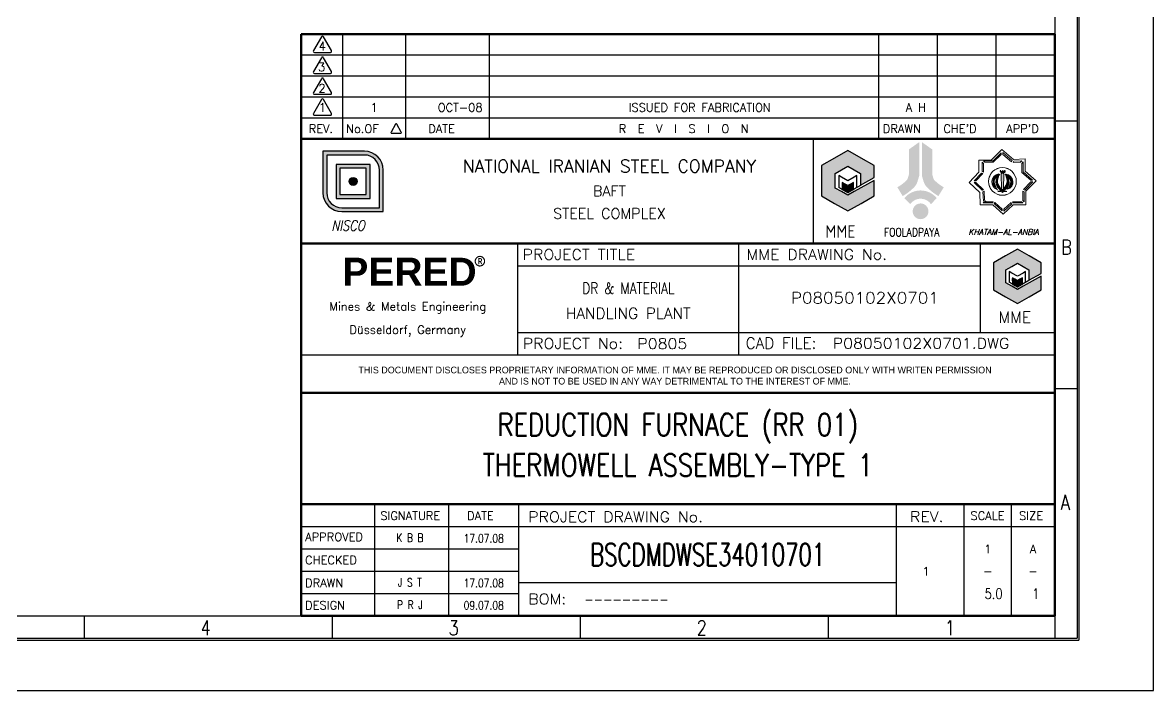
# Model space of a CAD drawing. Header units: millimetres. Extents: x -312754 to 97760, y -187476 to 33287.
# Drawn here: x 96241 to 97760, y -702 to 195 of the extents above; entities that cross this region are included whole.
import ezdxf
from ezdxf.enums import TextEntityAlignment as Align

# ---------------------------------------------------------------- set-up
doc = ezdxf.new("R2010")
doc.units = ezdxf.units.MM
doc.header["$LTSCALE"] = 6
doc.linetypes.add('CENTER', pattern=[2, 1.25, -0.25, 0.25, -0.25])
doc.layers.get('0').update_dxf_attribs({"lineweight": 25})
for name, color, linetype in [('7', 4, 'CENTER'), ('sheet', 7, 'Continuous'), ('TITLE', 7, 'Continuous')]:
    doc.layers.add(name, color=color, linetype=linetype)
for name, color, linetype, lineweight in [('FRAM2', 33, 'Continuous', 25), ('FRAM3', 3, 'Continuous', 35), ('FRAM5', 9, 'Continuous', 50)]:
    doc.layers.add(name, color=color, linetype=linetype, lineweight=lineweight)
doc.styles.add('ITALICC', font='ITALICC.shx')
doc.styles.add('Roman', font='isocp.shx')
doc.styles.add('ROMANS', font='romans.shx', dxfattribs={"width": 0.8})
doc.styles.add('style2', font='simplex.shx', dxfattribs={"width": 0.8, "height": 3})

# ---------------------------------------------------------------- blocks, each defined once
blk = doc.blocks.new('ids-mme  A1')
at = {"color": 9}
for p, q in [((0, -594), (0, 0)), ((-814.5, -574), (-26.5, -574)), ((-841, -594), (0, -594))]:
    blk.add_line(p, q, dxfattribs=at)
at = {"color": 7}
for p, q in [((-20.5, -14), (-20.5, -580)), ((-20, -13.5), (-20, -580.5)), ((-26.5, -20), (-26.5, -580)), ((-20.5, -441), (-26.5, -441)), ((-20.5, -513), (-26.5, -513)), ((-287.2, -580), (-287.2, -574)), ((-220.55, -580), (-220.55, -574)), ((-153.9, -580), (-153.9, -574)), ((-87.25, -580), (-87.25, -574)), ((-820.5, -580), (-20.5, -580)), ((-821, -580.5), (-20, -580.5))]:
    blk.add_line(p, q, dxfattribs=at)
at = {"color": 7, "style": 'style2', "width": 0.8}
for s, p in [('B', (-24.82, -476.91)), ('A', (-24.91, -545.49)), ('4', (-256.01, -579.18)), ('3', (-189.36, -579.18)), ('2', (-122.71, -579.18)), ('1', (-56.06, -579.18))]:
    blk.add_text(s, height=4, dxfattribs=at).set_placement(p)
blk = doc.blocks.new('A$C68707086')
at = {"layer": 'sheet'}
for points in [[(-521.6, 156.4), (-484.9, 177.1), (-484.8, 208.9), (-520.4, 229.2), (-555.9, 249.5), (-591.4, 229.2), (-626.9, 208.9), (-626.9, 168.3), (-626.9, 127.7), (-591.4, 107.4), (-555.9, 87.1), (-520.4, 107.4), (-484.8, 127.7), (-484.9, 169.2), (-538.7, 138.9), (-555.9, 129.1), (-573, 138.9), (-590.1, 148.7), (-590.1, 168.3), (-590.1, 187.9), (-573, 197.7), (-555.9, 207.5), (-538.7, 197.7), (-521.6, 187.9), (-521.6, 168.3)], [(-570.1, 162.1), (-556, 154), (-541.6, 162.1), (-541.6, 145.6), (-555.8, 137.5), (-570, 145.5)]]:
    blk.add_hatch(color=7, dxfattribs=at).paths.add_polyline_path(points)
h = blk.add_hatch(color=7, dxfattribs=at)
edge = h.paths.add_edge_path()
edge.add_line((-329.2, 252.4), (-356.8, 271.9))
edge.add_line((-356.8, 271.9), (-356.8, 181.5))
edge.add_spline(control_points=[(-356.8, 181.5), (-355.8, 178), (-353.5, 169.5), (-349, 155.9), (-337.1, 144.7), (-325.3, 134.8), (-316.5, 129.4), (-312.6, 127.1)], knot_values=[0, 0, 0, 0, 1086.724558, 2555.377328, 4064.544384, 5734.648227, 7052.171037, 7052.171037, 7052.171037, 7052.171037], degree=3, periodic=0)
edge.add_line((-312.6, 127.1), (-312.4, 127.3))
edge.add_line((-312.4, 127.3), (-298.2, 150.6))
edge.add_spline(control_points=[(-298.2, 150.6), (-298.7, 150.9), (-299.1, 151.2), (-300.1, 151.8), (-300.7, 152.1), (-301.7, 152.8), (-302.3, 153.1), (-303.3, 153.7), (-303.8, 154.1), (-304.7, 154.7), (-305.2, 155), (-306.1, 155.5), (-306.5, 155.8), (-307.1, 156.3), (-307.4, 156.4), (-307.7, 156.6), (-307.8, 156.7), (-307.9, 156.8), (-308, 156.8), (-308.1, 156.9), (-308.1, 156.9), (-308.8, 157.4), (-309.5, 157.9), (-310.8, 158.9), (-311.5, 159.5), (-312.9, 160.6), (-313.6, 161.1), (-315, 162.3), (-315.8, 162.9), (-316.9, 163.9), (-317.4, 164.3), (-318, 164.9), (-318.2, 165.1), (-318.5, 165.4), (-318.6, 165.5), (-318.8, 165.6), (-318.9, 165.6), (-318.9, 165.7), (-319, 165.7), (-319, 165.8), (-319.1, 165.8), (-319.4, 166.1), (-319.7, 166.4), (-320.2, 166.8), (-320.4, 167.1), (-320.9, 167.5), (-321.2, 167.7), (-321.6, 168.2), (-321.8, 168.4), (-322.2, 168.8), (-322.4, 169), (-322.8, 169.3), (-323, 169.5), (-323.3, 169.8), (-323.4, 170), (-323.7, 170.2), (-323.8, 170.4), (-324, 170.6), (-324.1, 170.7), (-324.3, 170.9), (-324.3, 171), (-324.4, 171.2), (-324.5, 171.2), (-324.6, 171.3), (-324.6, 171.4), (-324.6, 171.4), (-324.6, 171.4), (-324.6, 171.4), (-324.6, 171.4), (-324.6, 171.5), (-324.6, 171.5), (-324.6, 171.5), (-324.6, 171.5), (-324.7, 171.5), (-324.7, 171.5), (-324.7, 171.5), (-324.7, 171.5), (-324.7, 171.6), (-324.8, 171.6), (-324.8, 171.8), (-324.9, 171.9), (-325, 172.1), (-325.1, 172.3), (-325.2, 172.6), (-325.3, 172.8), (-325.5, 173.3), (-325.6, 173.5), (-325.8, 174.1), (-325.9, 174.3), (-326.1, 175), (-326.2, 175.3), (-326.5, 176), (-326.6, 176.4), (-326.8, 177.1), (-326.9, 177.4), (-327, 177.9), (-327.1, 178), (-327.2, 178.3), (-327.2, 178.3), (-327.2, 178.5), (-327.2, 178.5), (-327.3, 178.6), (-327.3, 178.6), (-327.4, 178.9), (-327.4, 179.1), (-327.5, 179.5), (-327.5, 179.6), (-327.6, 179.9), (-327.7, 180.1), (-328.1, 181.3), (-328.3, 182.3), (-328.8, 184), (-329, 184.6), (-329.2, 185.3)], knot_values=[366.545348, 366.545348, 366.545348, 366.545348, 525.480203, 525.480203, 719.230384, 719.230384, 912.980565, 912.980565, 1106.730746, 1106.730746, 1300.480927, 1300.480927, 1494.231108, 1494.231108, 1591.106198, 1591.106198, 1639.543744, 1639.543744, 1663.762516, 1663.762516, 1687.981289, 1687.981289, 2012.739265, 2012.739265, 2337.497241, 2337.497241, 2662.255217, 2662.255217, 2987.013193, 2987.013193, 3172.72816, 3172.72816, 3265.585644, 3265.585644, 3312.014386, 3312.014386, 3335.228757, 3335.228757, 3346.835942, 3346.835942, 3358.443128, 3358.443128, 3481.854337, 3481.854337, 3605.265546, 3605.265546, 3728.676755, 3728.676755, 3852.087964, 3852.087964, 3975.499174, 3975.499174, 4098.910383, 4098.910383, 4222.321592, 4222.321592, 4345.732801, 4345.732801, 4469.14401, 4469.14401, 4592.555219, 4592.555219, 4715.966428, 4715.966428, 4794.004891, 4794.004891, 4833.024123, 4833.024123, 4852.533738, 4852.533738, 4862.288546, 4862.288546, 4872.043354, 4872.043354, 4924.696702, 4924.696702, 4951.023376, 4951.023376, 5075.51385, 5075.51385, 5200.004325, 5200.004325, 5352.805326, 5352.805326, 5505.606326, 5505.606326, 5658.407327, 5658.407327, 5811.208328, 5811.208328, 5964.009329, 5964.009329, 6116.81033, 6116.81033, 6228.887202, 6228.887202, 6284.925638, 6284.925638, 6312.944856, 6312.944856, 6326.954465, 6326.954465, 6340.964074, 6340.964074, 6416.194171, 6416.194171, 6453.80922, 6453.80922, 6520.408077, 6520.408077, 6853.693144, 6853.693144, 7055.113711, 7055.113711, 7055.113711, 7055.113711], degree=3, periodic=0)
edge.add_line((-329.2, 185.3), (-329.2, 252.4))
edge = h.paths.add_edge_path()
edge.add_line((-364.2, 271.9), (-391.8, 252.4))
edge.add_line((-391.8, 252.4), (-391.8, 185.3))
edge.add_spline(control_points=[(-391.8, 185.3), (-392, 184.6), (-392.2, 184), (-392.6, 182.3), (-392.9, 181.3), (-393.3, 180.1), (-393.3, 179.9), (-393.4, 179.6), (-393.4, 179.5), (-393.5, 179.1), (-393.6, 178.9), (-393.7, 178.6), (-393.7, 178.6), (-393.7, 178.5), (-393.7, 178.5), (-393.8, 178.3), (-393.8, 178.3), (-393.9, 178), (-393.9, 177.9), (-394.1, 177.4), (-394.2, 177.1), (-394.4, 176.4), (-394.5, 176), (-394.7, 175.3), (-394.8, 175), (-395.1, 174.3), (-395.2, 174.1), (-395.4, 173.5), (-395.5, 173.3), (-395.7, 172.8), (-395.7, 172.6), (-395.9, 172.3), (-396, 172.1), (-396.1, 171.9), (-396.1, 171.8), (-396.2, 171.6), (-396.2, 171.6), (-396.3, 171.5), (-396.3, 171.5), (-396.3, 171.5), (-396.3, 171.5), (-396.3, 171.5), (-396.3, 171.5), (-396.3, 171.5), (-396.3, 171.5), (-396.3, 171.4), (-396.3, 171.4), (-396.3, 171.4), (-396.4, 171.4), (-396.4, 171.4), (-396.4, 171.3), (-396.5, 171.2), (-396.5, 171.2), (-396.6, 171), (-396.7, 170.9), (-396.9, 170.7), (-397, 170.6), (-397.2, 170.4), (-397.3, 170.2), (-397.6, 170), (-397.7, 169.8), (-398, 169.5), (-398.2, 169.3), (-398.5, 169), (-398.7, 168.8), (-399.1, 168.4), (-399.3, 168.2), (-399.8, 167.7), (-400, 167.5), (-400.5, 167.1), (-400.8, 166.8), (-401.3, 166.4), (-401.6, 166.1), (-401.9, 165.8), (-401.9, 165.8), (-402, 165.7), (-402, 165.7), (-402.1, 165.6), (-402.2, 165.6), (-402.3, 165.5), (-402.4, 165.4), (-402.8, 165.1), (-403, 164.9), (-403.6, 164.3), (-404, 163.9), (-405.2, 162.9), (-405.9, 162.3), (-407.3, 161.1), (-408, 160.6), (-409.4, 159.5), (-410.1, 158.9), (-411.5, 157.9), (-412.1, 157.4), (-412.9, 156.9), (-412.9, 156.9), (-413, 156.8), (-413.1, 156.8), (-413.2, 156.7), (-413.3, 156.6), (-413.6, 156.4), (-413.8, 156.3), (-414.5, 155.8), (-414.9, 155.5), (-415.8, 155), (-416.3, 154.7), (-417.2, 154.1), (-417.7, 153.7), (-418.7, 153.1), (-419.2, 152.8), (-420.3, 152.1), (-420.8, 151.8), (-421.8, 151.2), (-422.3, 150.9), (-422.8, 150.6)], knot_values=[366.545348, 366.545348, 366.545348, 366.545348, 567.965915, 567.965915, 901.250981, 901.250981, 967.849838, 967.849838, 1005.464887, 1005.464887, 1080.694985, 1080.694985, 1094.704594, 1094.704594, 1108.714203, 1108.714203, 1136.733421, 1136.733421, 1192.771856, 1192.771856, 1304.848728, 1304.848728, 1457.649729, 1457.649729, 1610.45073, 1610.45073, 1763.251731, 1763.251731, 1916.052732, 1916.052732, 2068.853733, 2068.853733, 2221.654734, 2221.654734, 2346.145208, 2346.145208, 2470.635682, 2470.635682, 2496.962356, 2496.962356, 2549.615704, 2549.615704, 2559.370512, 2559.370512, 2569.12532, 2569.12532, 2588.634935, 2588.634935, 2627.654167, 2627.654167, 2705.69263, 2705.69263, 2829.103839, 2829.103839, 2952.515048, 2952.515048, 3075.926257, 3075.926257, 3199.337466, 3199.337466, 3322.748675, 3322.748675, 3446.159885, 3446.159885, 3569.571094, 3569.571094, 3692.982303, 3692.982303, 3816.393512, 3816.393512, 3939.804721, 3939.804721, 4063.21593, 4063.21593, 4074.823116, 4074.823116, 4086.430301, 4086.430301, 4109.644672, 4109.644672, 4156.073414, 4156.073414, 4248.930898, 4248.930898, 4434.645866, 4434.645866, 4759.403842, 4759.403842, 5084.161818, 5084.161818, 5408.919793, 5408.919793, 5733.677769, 5733.677769, 5757.896542, 5757.896542, 5782.115315, 5782.115315, 5830.55286, 5830.55286, 5927.42795, 5927.42795, 6121.178131, 6121.178131, 6314.928312, 6314.928312, 6508.678493, 6508.678493, 6702.428674, 6702.428674, 6896.178855, 6896.178855, 7055.113711, 7055.113711, 7055.113711, 7055.113711], degree=3, periodic=0)
edge.add_line((-422.8, 150.6), (-408.6, 127.3))
edge.add_line((-408.6, 127.3), (-408.4, 127.1))
edge.add_spline(control_points=[(-408.4, 127.1), (-404.5, 129.4), (-395.7, 134.8), (-383.9, 144.7), (-372, 155.9), (-367.5, 169.5), (-365.2, 178), (-364.2, 181.5)], knot_values=[0, 0, 0, 0, 1317.52281, 2987.626652, 4496.793709, 5965.446479, 7052.171037, 7052.171037, 7052.171037, 7052.171037], degree=3, periodic=0)
edge.add_line((-364.2, 181.5), (-364.2, 271.9))
h.paths.add_polyline_path([(-404, 121.4), (-388.2, 105.4, -0.522081), (-332.7, 105.4), (-316.9, 121.4, 0.47633)])
h.paths.add_polyline_path([(-381.6, 86.1, 1), (-339.3, 86.1, 1)])
for p, q in [((0, 281.2), (-649.1, 281.2)), ((-649.1, 281.2), (-649.1, 0)), ((0, 0), (0, 281.2)), ((-649.1, 0), (0, 0))]:
    blk.add_line(p, q)
at = {"layer": 'FRAM2'}
blk.add_line((-649.1, 281.2), (-649.1, 0), dxfattribs=at)
at = {"layer": 'sheet', "color": 7}
for p, q in [((-555.9, 249.5), (-591.4, 229.2)), ((-520.4, 229.2), (-555.9, 249.5)), ((-591.4, 229.2), (-626.9, 208.9)), ((-484.8, 208.9), (-520.4, 229.2)), ((-626.9, 208.9), (-626.9, 168.3)), ((-590.1, 187.9), (-573, 197.7)), ((-590.1, 168.3), (-590.1, 187.9)), ((-573, 197.7), (-555.9, 207.5)), ((-555.9, 207.5), (-538.7, 197.7)), ((-538.7, 197.7), (-521.6, 187.9)), ((-521.6, 187.9), (-521.6, 168.3)), ((-484.9, 177.1), (-484.8, 208.9)), ((-626.9, 168.3), (-626.9, 127.7)), ((-590.1, 148.7), (-590.1, 168.3)), ((-573, 178.1), (-580.3, 182.2)), ((-580.3, 182.2), (-580.3, 150.9)), ((-555.9, 168.3), (-573, 178.1)), ((-563.4, 159.3), (-570.9, 163.6)), ((-570.9, 163.6), (-570.9, 145.6)), ((-563.4, 159.3), (-570.9, 163.6)), ((-570.9, 163.6), (-570.9, 145.6)), ((-570.1, 162.1), (-556, 154)), ((-570, 145.5), (-570.1, 162.1)), ((-570.1, 162.1), (-570.1, 162)), ((-555.9, 155), (-563.4, 159.3)), ((-555.9, 155), (-563.4, 159.3)), ((-556, 154), (-541.6, 162.1)), ((-538.7, 178.1), (-555.9, 168.3)), ((-548.3, 159.3), (-555.9, 155)), ((-548.3, 159.3), (-555.9, 155)), ((-540.8, 163.7), (-548.3, 159.3)), ((-540.8, 163.7), (-548.3, 159.3)), ((-541.6, 162.1), (-541.6, 145.6)), ((-540.8, 145.5), (-540.8, 163.7)), ((-540.8, 145.5), (-540.8, 163.7)), ((-531.4, 182.3), (-538.7, 178.1)), ((-484.9, 169.2), (-538.7, 138.9)), ((-538.7, 146.7), (-521.4, 156.5)), ((-531.4, 151.1), (-531.4, 182.3)), ((-521.6, 156.4), (-484.9, 177.1)), ((-521.6, 168.3), (-521.6, 156.4)), ((-484.8, 127.7), (-484.9, 169.2)), ((-626.9, 127.7), (-591.4, 107.4)), ((-573, 138.9), (-590.1, 148.7)), ((-581.2, 151.4), (-573, 146.7)), ((-573, 146.7), (-555.9, 136.9)), ((-555.9, 129.1), (-573, 138.9)), ((-570.9, 145.6), (-563.4, 141.3)), ((-555.8, 137.5), (-570, 145.5)), ((-563.4, 141.3), (-555.9, 137)), ((-555.9, 136.9), (-538.7, 146.7)), ((-555.9, 137), (-548.3, 141.3)), ((-538.7, 138.9), (-555.9, 129.1)), ((-541.6, 145.6), (-555.8, 137.5)), ((-548.3, 141.3), (-540.8, 145.5)), ((-520.4, 107.4), (-484.8, 127.7)), ((-591.4, 107.4), (-555.9, 87.1)), ((-555.9, 87.1), (-520.4, 107.4))]:
    blk.add_line(p, q, dxfattribs=at)
at = {"layer": 'TITLE', "color": 63, "lineweight": 9}
for p, q in [((-194.8, 218.4, 0), (-191.3, 215, 0)), ((-191.2, 221.3, 0), (-187.5, 217.8, 0)), ((-166.8, 221.3, 0), (-165.1, 217.8, 0)), ((-166.7, 221.1), (-165.1, 217.8)), ((-114.6, 222.6), (-116.1, 219.2)), ((-114.6, 222.6), (-116.1, 219.2)), ((-110.3, 220.7), (-112, 217.2)), ((-88.1, 221.7), (-91.6, 218)), ((-84.6, 218.6), (-88.1, 215)), ((-79.9, 194.3), (-79.9, 226.7)), ((-193.5, 187.5, 0), (-197, 188.9, 0)), ((-191.3, 191.6, 0), (-194.8, 193, 0)), ((-140, 190), (-144, 187)), ((-144, 187), (-142.7, 145.4)), ((-136.4, 186.7), (-140, 190)), ((-136.4, 186.7), (-137.7, 146.7)), ((-194.8, 142.5, 0), (-191.4, 144, 0)), ((-194, 142.8, 0), (-191.4, 144, 0)), ((-192.9, 138.2, 0), (-189.5, 139.8, 0)), ((-142.5, 139.9), (-142.5, 138.4)), ((-140.2, 136.3), (-142.5, 138.4)), ((-138, 139), (-140.2, 136.3)), ((-138, 140.1), (-138, 139)), ((-82, 138.7), (-85.5, 140.1)), ((-84.2, 144.6), (-80.7, 143.2)), ((-188.3, 117.1, 0), (-191.6, 113.7, 0)), ((-184.7, 114.2, 0), (-188.1, 110.7, 0)), ((-165.1, 112), (-166.7, 108.5)), ((-165.1, 112), (-166.7, 108.5)), ((-160.9, 110), (-162.4, 106.7)), ((-117.3, 109.9), (-115.7, 106.6)), ((-113.2, 112), (-111.5, 108.5)), ((-89.3, 112), (-85.6, 108.5)), ((-85.5, 114.8), (-82, 111.5))]:
    blk.add_line(p, q, dxfattribs=at)
at = {"layer": 'TITLE', "color": 63, "lineweight": 9, "elevation": 0}
for points in [[(-79.9, 226.7), (-110.8, 225.4), (-141.8, 252.1), (-170.6, 223.8), (-203.6, 223.8), (-203.6, 190.9), (-229.8, 163.4), (-201.7, 136.5), (-200, 103.9), (-166.3, 103.9), (-138.8, 78.4), (-111.8, 103.9), (-77.3, 103.9), (-77.3, 140), (-50.1, 167.9), (-79.9, 194.3)], [(-143.9, 238.6), (-144, 243.4), (-166.7, 221.1), (-165.1, 217.8)], [(-139.3, 243.8), (-139.2, 239.1), (-116.1, 219.2), (-114.6, 222.6)], [(-191.3, 215), (-194.8, 218.4), (-194.8, 193), (-191.3, 191.6)], [(-166.8, 221.3), (-191.2, 221.3), (-187.5, 217.8), (-165.1, 217.8)], [(-88.1, 221.7), (-110.3, 220.7), (-112, 217.2), (-91.6, 218)], [(-84.6, 192.2), (-84.6, 218.6), (-88.1, 215), (-88.1, 190.7), (-64.6, 169.9), (-59.5, 170)], [(-193.5, 187.5), (-197, 188.9), (-216.8, 168.1), (-211.9, 168.2)], [(-211.9, 163.6), (-216.8, 163.5), (-194.8, 142.5), (-191.4, 144)], [(-59.1, 165.3), (-64.1, 165.2), (-84.2, 144.6), (-80.7, 143.2)], [(-189.5, 139.8), (-192.9, 138.2), (-191.6, 113.7), (-188.3, 117.1)], [(-82, 138.7), (-85.5, 140.1), (-85.5, 114.8), (-82, 111.5)], [(-165.1, 112), (-188.8, 112), (-192.2, 108.5), (-166.7, 108.5)], [(-160.9, 110), (-162.4, 106.7), (-141.2, 87), (-141.3, 91.9)], [(-115.7, 106.6), (-117.3, 109.9), (-136.7, 91.6), (-136.6, 86.9)], [(-89.3, 112), (-113.2, 112), (-111.5, 108.5), (-85.6, 108.5)]]:
    blk.add_lwpolyline(points, close=True, dxfattribs=at)
for points in [[(-144, 243.4), (-166.7, 221.1)], [(-114.6, 222.6), (-139.3, 243.8)], [(-194.8, 218.4), (-194.8, 193)], [(-191.3, 215), (-191.3, 191.6)], [(-166.8, 221.3), (-191.2, 221.3)], [(-165.1, 217.8), (-187.5, 217.8)], [(-143.9, 238.6), (-165.1, 217.8)], [(-116.1, 219.2), (-139.2, 239.1)], [(-91.6, 218), (-112, 217.2)], [(-88.1, 221.7), (-110.3, 220.7)], [(-64.6, 169.9), (-88.1, 190.7), (-88.1, 215)], [(-59.5, 170), (-84.6, 192.2), (-84.6, 218.6)], [(-197, 188.9), (-216.8, 168.1)], [(-193.5, 187.5), (-211.9, 168.2)], [(-216.8, 163.5), (-194.8, 142.5)], [(-211.9, 163.6), (-191.4, 144)], [(-84.2, 144.6), (-64.1, 165.2)], [(-80.7, 143.2), (-59.1, 165.3)], [(-192.9, 138.2), (-191.6, 113.7)], [(-189.5, 139.8), (-188.3, 117.1)], [(-85.5, 114.8), (-85.5, 140.1)], [(-82, 111.5), (-82, 138.7)], [(-192.2, 108.5), (-166.7, 108.5)], [(-188.8, 112), (-165.1, 112)], [(-162.4, 106.7), (-141.2, 87)], [(-160.9, 110), (-141.3, 91.9)], [(-136.7, 91.6), (-117.3, 109.9)], [(-136.6, 86.9), (-115.7, 106.6)], [(-113.2, 112), (-89.3, 112)], [(-111.5, 108.5), (-85.6, 108.5)]]:
    blk.add_lwpolyline(points, dxfattribs=at)
for points in [[(-103.3, 166.4, -1), (-177.8, 166.4, -1)], [(-150.7, 186.7, 0.487799), (-153.9, 144.2, -0.774413)], [(-150.7, 186.7, 0.774413), (-153.9, 144.2, -0.487799)], [(-140, 190), (-136.4, 186.7), (-137.7, 146.7, 0.386699), (-133.6, 185.6, -0.575756), (-136.8, 141.9, 0.074949), (-128.5, 139.7, -0.092155), (-138, 140.1), (-138, 139), (-140.2, 136.3), (-142.5, 138.4), (-142.5, 139.9, -0.099301), (-152.5, 139.8, 0.074942), (-144.2, 142.4, -0.550754), (-147.9, 186, 0.420526), (-142.7, 145.4), (-144, 187)], [(-136.4, 186.7), (-140, 190), (-144, 187), (-142.7, 145.4, -0.420526), (-147.9, 186, 0.550754), (-144.2, 142.4, -0.074942), (-152.5, 139.8, 0.099301), (-142.5, 139.9), (-142.5, 138.4), (-140.2, 136.3), (-138, 139), (-138, 140.1, 0.092155), (-128.5, 139.7, -0.074949), (-136.8, 141.9, 0.575756), (-133.6, 185.6, -0.386699), (-137.7, 146.7)], [(-134.2, 196.6, -1.281735), (-140.1, 192.6, -1.403121), (-145.4, 196.9, 1.039837), (-140.1, 195.5, 0.948866)], [(-134.2, 196.6, -0.948866), (-140.1, 195.5, -1.039837), (-145.4, 196.9, 1.403121), (-140.1, 192.6, 1.281735)], [(-131.2, 185.6, -0.821325), (-126.8, 145.2, 0.525927)], [(-131.2, 185.6, -0.525927), (-126.8, 145.2, 0.821325)]]:
    blk.add_lwpolyline(points, format="xyb", close=True, dxfattribs=at)
at = {"layer": 'TITLE', "color": 63, "lineweight": 9}
blk.add_circle((-140.5, 166.4), 37.2, dxfattribs=at)
for centre, radius, start, end in [((-146.8, 165), 22.1, 100.2686, 251.2873), ((-135.7, 164.2), 27.1, 123.7718, 227.7841), ((-132.3, 165.3), 25.9, 127.0653, 242.4411), ((-125.4, 168.2), 28.6, 141.6248, 232.8569), ((-143.5, 193.8), 3.67, 121.8175, 339.9081), ((-142.8, 196.1), 2.79, 162.9171, 347.3924), ((-137.1, 196.2), 2.99, 193.0582, 7.0464), ((-136.6, 193.8), 3.67, 200.0764, 48.232), ((-157.1, 168.5), 29.1, 311.6197, 36.1855), ((-147.9, 164.7), 25.4, 295.9847, 55.7104), ((-142.9, 163.9), 24.7, 310.719, 61.6834), ((-133, 165), 20.7, 287.4069, 84.9954), ((-157.1, 168.5), 29.1, 279.03, 296.1734), ((-147.9, 164.7), 25.4, 259.5051, 282.1889), ((-132.3, 165.3), 25.9, 257.2726, 278.3334), ((-125.4, 168.2), 28.6, 246.6289, 263.7739)]:
    blk.add_arc(centre, radius, start, end, dxfattribs=at)
for points in [[(-150.7, 186.7), (-166, 175.9), (-162.7, 166.2)], [(-147.9, 186), (-157.3, 171.8), (-153.8, 164.6)], [(-145.4, 196.9), (-147.1, 194.7), (-145.2, 194.8)], [(-145.2, 194.8), (-147.1, 194.7), (-143.5, 193.4)], [(-147.1, 194.7), (-146.7, 192), (-143.5, 193.4)], [(-143.5, 193.4), (-146.7, 192), (-136.6, 193.2)], [(-136.6, 193.2), (-146.7, 192), (-140.1, 192.6)], [(-140.1, 192.6), (-146.7, 192), (-141.9, 190.5)], [(-146.7, 192), (-144.6, 190.3), (-141.9, 190.5)], [(-140, 190), (-144, 187), (-136.4, 186.7)], [(-144, 187), (-142.7, 145.4), (-136.4, 186.7)], [(-141.3, 193.7), (-143.5, 193.4), (-138.8, 193.7)], [(-138.8, 193.7), (-143.5, 193.4), (-136.6, 193.2)], [(-136.4, 186.7), (-142.7, 145.4), (-137.7, 146.7)], [(-140.1, 195.5), (-141.3, 193.7), (-138.8, 193.7)], [(-136.6, 193.2), (-140.1, 192.6), (-133.6, 191.7)], [(-140.1, 192.6), (-138.4, 190.6), (-133.6, 191.7)], [(-133.6, 191.7), (-138.4, 190.6), (-135.8, 190.3)], [(-134.7, 194.4), (-136.6, 193.2), (-133, 194.2)], [(-133, 194.2), (-136.6, 193.2), (-133.6, 191.7)], [(-134.2, 196.6), (-134.7, 194.4), (-133, 194.2)], [(-133.6, 185.6), (-128.1, 165.4), (-123.5, 171.6)], [(-131.2, 185.6), (-118.4, 166.6), (-118.5, 179.8)], [(-166, 175.9), (-167.4, 157.2), (-162.7, 166.2)], [(-162.7, 166.2), (-167.4, 157.2), (-153.9, 144.2)], [(-157.3, 171.8), (-155.9, 154.8), (-153.8, 164.6)], [(-153.8, 164.6), (-155.9, 154.8), (-142.7, 145.4)], [(-155.9, 154.8), (-144.2, 142.4), (-142.7, 145.4)], [(-128.1, 165.4), (-137.7, 146.7), (-124.7, 154.3)], [(-124.7, 154.3), (-137.7, 146.7), (-136.8, 141.9)], [(-123.5, 171.6), (-128.1, 165.4), (-124.7, 154.3)], [(-118.4, 166.6), (-126.8, 145.2), (-115.6, 153.7)], [(-118.5, 179.8), (-118.4, 166.6), (-112.4, 167.2)], [(-112.4, 167.2), (-118.4, 166.6), (-115.6, 153.7)], [(-148.3, 140.8), (-152.5, 139.8), (-142.5, 139.9)], [(-142.5, 139.9), (-152.5, 139.8), (-147.5, 139.3)], [(-144.2, 142.4), (-148.3, 140.8), (-136.8, 141.9)], [(-136.8, 141.9), (-148.3, 140.8), (-132.7, 140.5)], [(-148.3, 140.8), (-142.5, 139.9), (-138, 140.1)], [(-148.3, 140.8), (-138, 140.1), (-132.7, 140.5)], [(-142.7, 145.4), (-144.2, 142.4), (-136.8, 141.9)], [(-137.7, 146.7), (-142.7, 145.4), (-136.8, 141.9)], [(-138, 140.1), (-142.5, 139.9), (-138, 139)], [(-142.5, 139.9), (-142.5, 138.4), (-138, 139)], [(-138, 139), (-142.5, 138.4), (-140.2, 136.3)], [(-132.7, 140.5), (-138, 140.1), (-128.5, 139.7)], [(-138, 140.1), (-133.2, 139.5), (-128.5, 139.7)]]:
    blk.add_solid(points, dxfattribs=at)
at = {"style": 'Roman'}
blk.add_text('MME', height=33.75, dxfattribs=at).set_placement((-616.4, 14.9))
at = {"layer": '7', "color": 0, "style": 'ITALICC'}
blk.add_text('KHATAM-AL-ANBIA', height=14.994, dxfattribs=at).set_placement((-137.5, 30.4, 4752.2), align=Align.MIDDLE)
at = {"layer": 'sheet', "color": 7, "style": 'ROMANS', "width": 0.8}
blk.add_text('FOOLADPAYA', height=22.5, dxfattribs=at).set_placement((-458.7, 18.7))

msp = doc.modelspace()

# ---------------------------------------------------------------- hatches: boundary and pattern name
at = {"layer": 'FRAM2'}
h = msp.add_hatch(color=7, dxfattribs=at)
h.paths.add_polyline_path([(96670.0856, -58.7258), (96725.7731, -58.7258), (96725.7731, -3.0383, 0.414213562), (96700.4606, 22.2742), (96644.7731, 22.2742), (96644.7731, -33.4133, 0.414213562)])
h.paths.add_polyline_path([(96649.8356, -33.4133, 0.414213562), (96670.0856, -53.6633), (96720.7106, -53.6633), (96720.7106, -3.0383, 0.414213562), (96700.4606, 17.2117), (96649.8356, 17.2117)], flags=16)
h.paths.add_polyline_path([(96708.0544, 4.5555), (96708.0544, -41.007), (96662.4919, -41.007), (96662.4919, 4.5555)], flags=0)
h.paths.add_polyline_path([(96667.5544, -0.507), (96702.9919, -0.507), (96702.9919, -35.9445), (96667.5544, -35.9445)], flags=0)
h = msp.add_hatch(color=7, dxfattribs=at)
h.paths.add_polyline_path([(96685.2731, -12.8, 0.414213562), (96679.8474, -18.2258, 0.414213562), (96685.2731, -23.6515)])
h.paths.add_polyline_path([(96685.2731, -12.8), (96685.2731, -23.6515, 0.414213562), (96690.6989, -18.2258, 0.414213562)])
at = {"layer": 'sheet'}
for points in [[(97593.0809, -151.0941), (97609.6083, -141.7671), (97609.6142, -127.4637), (97593.6347, -118.3328), (97577.6556, -109.2017), (97561.6764, -118.3328), (97545.6969, -127.4637), (97545.6969, -145.7257), (97545.6969, -163.9878), (97561.6764, -173.1188), (97577.6556, -182.2498), (97593.6347, -173.1188), (97609.6142, -163.9878), (97609.6083, -145.3336), (97585.3684, -158.9481), (97577.6556, -163.3553), (97569.9425, -158.9481), (97562.2296, -154.5407), (97562.2296, -145.7257), (97562.2296, -136.9108), (97569.9425, -132.5034), (97577.6556, -128.0962), (97585.3684, -132.5034), (97593.0818, -136.9108), (97593.0818, -145.7257)], [(97571.2621, -148.5209), (97577.6021, -152.1375), (97584.0543, -148.4929), (97584.0543, -155.9504), (97577.6863, -159.595), (97571.2902, -155.9784)]]:
    msp.add_hatch(color=7, dxfattribs=at).paths.add_polyline_path(points)

# ---------------------------------------------------------------- linework, layer by layer
msp.add_line((96615.2987, -564.5793), (96615.2987, -262.3293))
at = {"layer": 'FRAM2'}
for p, q in [((96671.5487, 39.1707), (96671.5487, 179.7957)), ((96755.9237, 39.1707), (96755.9237, 179.7957)), ((96868.4237, 39.1707), (96868.4237, 179.7957)), ((97391.5487, 39.1707), (97391.5487, 179.7957)), ((97470.2987, 39.1707), (97470.2987, 179.7957)), ((97549.0487, 39.1707), (97549.0487, 179.7957)), ((96615.2987, 151.6707), (97627.7987, 151.6707)), ((96615.2987, 123.5457), (97627.7987, 123.5457)), ((96615.2987, 95.4207), (97627.7987, 95.4207)), ((96615.2987, 67.2957), (97627.7987, 67.2957)), ((97303.2384, 39.1707), (97303.2384, -101.4543)), ((96906.3701, -251.4543), (96906.3701, -101.4543)), ((97203.537, -251.4543), (97203.537, -101.4543)), ((97528.0974, -221.4543), (97528.0974, -101.4543)), ((96906.3701, -131.4543), (97528.0974, -131.4543)), ((96906.3701, -221.4543), (97627.7987, -221.4543)), ((96615.2987, -251.4543), (97627.7987, -251.4543)), ((96714.2588, -602.0793), (96714.2588, -452.0793)), ((96813.7108, -602.0793), (96813.7108, -452.0793)), ((96907.7915, -602.0793), (96907.7915, -452.0793)), ((97415.3351, -602.0793), (97415.3351, -452.0793)), ((97506.2287, -602.0793), (97506.2287, -452.0793)), ((97569.5618, -602.0793), (97569.5618, -452.0793)), ((96615.2987, -482.0793), (97627.7987, -482.0793)), ((96615.2987, -512.0793), (96907.7915, -512.0793)), ((96615.2987, -542.0793), (96907.7915, -542.0793)), ((97415.3351, -557.5481), (96907.7915, -557.5481)), ((97415.3351, -602.0793), (97415.3351, -557.5481)), ((96615.2987, -572.0793), (96907.7915, -572.0793))]:
    msp.add_line(p, q, dxfattribs=at)
at = {"layer": 'FRAM2', "color": 7}
for points in [[(96642.6738, 176.0342), (96632.0238, 157.5878, 0.577350269), (96633.4852, 155.0565), (96654.7852, 155.0565, 0.577350269), (96656.2466, 157.5878), (96645.5966, 176.0342, 0.577350269)], [(96642.6738, 147.9092), (96632.0238, 129.4628, 0.577350269), (96633.4852, 126.9315), (96654.7852, 126.9315, 0.577350269), (96656.2466, 129.4628), (96645.5966, 147.9092, 0.577350269)], [(96654.7852, 98.8065, 0.577350269), (96656.2466, 101.3378), (96645.5966, 119.7842, 0.577350269), (96642.6738, 119.7842), (96632.0238, 101.3378, 0.577350269), (96633.4852, 98.8065)], [(96656.2466, 73.2128), (96645.5966, 91.6592, 0.577350269), (96642.6738, 91.6592), (96632.0238, 73.2128, 0.577350269), (96633.4852, 70.6815), (96654.7852, 70.6815, 0.577350269)], [(96736.265, 48.0612, 0.577350269), (96737.096, 46.622), (96749.2071, 46.622, 0.577350269), (96750.0381, 48.0612), (96743.9825, 58.5498, 0.577350269), (96742.3206, 58.5498)], [(96670.0856, -58.7258), (96725.7731, -58.7258), (96725.7731, -3.0383, 0.414213562), (96700.4606, 22.2742), (96644.7731, 22.2742), (96644.7731, -33.4133, 0.414213562)], [(96670.0856, -53.6633), (96720.7106, -53.6633), (96720.7106, -3.0383, 0.414213562), (96700.4606, 17.2117), (96649.8356, 17.2117), (96649.8356, -33.4133, 0.414213562)]]:
    msp.add_lwpolyline(points, format="xyb", close=True, dxfattribs=at)
for points in [[(96662.4919, -41.007), (96708.0544, -41.007), (96708.0544, 4.5555), (96662.4919, 4.5555)], [(96667.5544, -35.9445), (96702.9919, -35.9445), (96702.9919, -0.507), (96667.5544, -0.507)]]:
    msp.add_lwpolyline(points, close=True, dxfattribs=at)
msp.add_circle((96685.2731, -18.2258), 5.4257, dxfattribs=at)
at = {"layer": 'FRAM5'}
for p, q in [((96615.2987, -602.0793), (96615.2988, 179.7957)), ((96615.2988, 179.7957), (97627.7988, 179.7957)), ((97627.7988, 179.7957), (97627.7987, -602.0793)), ((96615.2987, 39.1707), (97627.7987, 39.1707)), ((96615.2987, 39.1707), (97627.7987, 39.1707)), ((96615.2987, -101.4543), (97627.7987, -101.4543)), ((97627.7987, -302.0793), (96615.2987, -302.0793)), ((96615.2987, -452.0793), (97627.7987, -452.0793)), ((97627.7987, -602.0793), (96615.2987, -602.0793))]:
    msp.add_line(p, q, dxfattribs=at)
at = {"layer": 'sheet', "color": 7}
for p, q in [((97561.6764, -118.3328), (97545.6969, -127.4637)), ((97577.6556, -109.2017), (97561.6764, -118.3328)), ((97593.6347, -118.3328), (97577.6556, -109.2017)), ((97609.6142, -127.4637), (97593.6347, -118.3328)), ((97545.6969, -127.4637), (97545.6969, -145.7257)), ((97562.2296, -136.9108), (97569.9425, -132.5034)), ((97569.9425, -132.5034), (97577.6556, -128.0962)), ((97577.6556, -128.0962), (97585.3684, -132.5034)), ((97585.3684, -132.5034), (97593.0818, -136.9108)), ((97609.6083, -141.7671), (97609.6142, -127.4637)), ((97545.6969, -145.7257), (97545.6969, -163.9878)), ((97562.2296, -145.7257), (97562.2296, -136.9108)), ((97562.2296, -154.5407), (97562.2296, -145.7257)), ((97566.6608, -139.4506), (97566.6502, -153.5442)), ((97569.9425, -141.323), (97566.6608, -139.4506)), ((97577.6556, -145.7301), (97569.9425, -141.323)), ((97574.252, -149.7572), (97570.8858, -147.8382)), ((97570.8858, -147.8382), (97570.8858, -155.9462)), ((97574.252, -149.7572), (97570.8858, -147.8382)), ((97570.8858, -147.8382), (97570.8858, -155.9462)), ((97571.2621, -148.5209), (97577.6021, -152.1375)), ((97571.2902, -155.9784), (97571.2621, -148.5209)), ((97571.2621, -148.5209), (97571.2621, -148.5489)), ((97577.6451, -151.6959), (97574.252, -149.7572)), ((97577.6451, -151.6959), (97574.252, -149.7572)), ((97577.6021, -152.1375), (97584.0543, -148.4929)), ((97581.0379, -149.7572), (97577.6451, -151.6959)), ((97581.0379, -149.7572), (97577.6451, -151.6959)), ((97585.3684, -141.323), (97577.6556, -145.7301)), ((97584.4534, -147.7985), (97581.0379, -149.7572)), ((97584.4534, -147.7985), (97581.0379, -149.7572)), ((97584.0543, -148.4929), (97584.0543, -155.9504)), ((97584.4534, -155.9645), (97584.4534, -147.7985)), ((97584.4534, -155.9645), (97584.4534, -147.7985)), ((97588.6793, -139.4321), (97585.3684, -141.323)), ((97609.6083, -145.3336), (97585.3684, -158.9481)), ((97585.3684, -155.4231), (97593.1438, -151.043)), ((97588.679, -153.4639), (97588.6793, -139.4321)), ((97593.0809, -151.0941), (97609.6083, -141.7671)), ((97593.0818, -145.7257), (97593.0809, -151.0941)), ((97593.0818, -136.9108), (97593.0818, -145.7257)), ((97609.6142, -163.9878), (97609.6083, -145.3336)), ((97545.6969, -163.9878), (97561.6764, -173.1188)), ((97569.9425, -158.9481), (97562.2296, -154.5407)), ((97566.2371, -153.3451), (97569.9425, -155.4231)), ((97569.9425, -155.4231), (97577.6556, -159.8302)), ((97577.6556, -163.3553), (97569.9425, -158.9481)), ((97570.8858, -155.9462), (97574.252, -157.8825)), ((97577.6863, -159.595), (97571.2902, -155.9784)), ((97574.252, -157.8825), (97577.6451, -159.8212)), ((97577.6451, -159.8212), (97581.0379, -157.8825)), ((97577.6556, -159.8302), (97585.3684, -155.4231)), ((97585.3684, -158.9481), (97577.6556, -163.3553)), ((97584.0543, -155.9504), (97577.6863, -159.595)), ((97581.0379, -157.8825), (97584.4534, -155.9645)), ((97593.6347, -173.1188), (97609.6142, -163.9878)), ((97561.6764, -173.1188), (97577.6556, -182.2498)), ((97577.6556, -182.2498), (97593.6347, -173.1188))]:
    msp.add_line(p, q, dxfattribs=at)

# ---------------------------------------------------------------- block references
at = {"xscale": 5, "yscale": 5, "zscale": 5}
msp.add_blockref('ids-mme  A1', (97760.2987, 2267.92), dxfattribs=at)
at = {"ltscale": 5, "xscale": 0.4999999959982233, "yscale": 0.4999999959971859, "zscale": 0.499999995997185}
msp.add_blockref('A$C68707086', (97627.7987, -101.4543), dxfattribs=at)

# ---------------------------------------------------------------- texts
at = {"ltscale": 5, "style": 'ROMANS'}
for s, width, p in [('DR & MATERIAL', 0.8, (97054.9536, -169.2212)), ('P08050102X0701', 1.1, (97372.7627, -182.2266))]:
    msp.add_text(s, height=15, dxfattribs=dict(at, width=width)).set_placement(p, align=Align.CENTER)
msp.add_text('HANDLING PLANT', height=15, dxfattribs=at).set_placement((97054.9536, -202.9804), align=Align.CENTER)
for s, width, p in [('P0805', 1.1, (97067.0567, -243.3465)), ('P08050102X0701.DWG', 1.1, (97329.5696, -242.8075)), ('P08050102X0701.DWG', 1.1, (97329.5696, -242.8075)), ('---------', 0.8, (96995.972, -586.7028))]:
    msp.add_text(s, height=14.1, dxfattribs=dict(at, width=width)).set_placement(p)
for s, insert, char_height, width, attachment_point in [('{\\fArial Rounded MT Bold|b0|i0|c0|p34;\\C7;PERED}', (96670.7713, -120.7385), 37.5, 9852.146348, 1), ('{\\Fisocp|c0;®}', (96847.3477, -118.5737), 18.75, 30.555087, 1), ('{\\Fromanc|c0;Mines & Metals Engineering\\P\\H0.6667x;\\P\\H1.5x;Düsseldorf, Germany}', (96758.6425, -203.7157), 11.25, 291.090189, 5)]:
    msp.add_mtext(s, dxfattribs=dict(insert=insert, char_height=char_height, width=width, attachment_point=attachment_point))
at = {"insert": (97552.3431, -193.2185), "char_height": 15.1875, "width": 279.829337, "attachment_point": 1, "style": 'Roman'}
msp.add_mtext('{\\Fromanc|c0;MME}', dxfattribs=at)
at = {"layer": 'FRAM2', "color": 7, "style": 'ROMANS'}
for s, height, p in [('4', 11.25, (96638.9472, 157.8247)), ('3', 11.25, (96638.309, 129.7795)), ('2', 11.25, (96638.6918, 101.1921)), ('1', 11.25, (96639.2498, 75.4498)), ('1', 11.25, (96708.6532, 75.4498)), ('OCT-08', 11.25, (96798.8889, 75.4498)), ('ISSUED FOR FABRICATION ', 11.25, (97055.3729, 75.4498)), ('A H ', 11.25, (97427.6076, 75.4498)), ('REV.', 11.25, (96625.6498, 46.9598)), ('No.OF', 11.25, (96675.9129, 46.9598)), ('DATE', 11.25, (96786.214, 46.9598)), ('DRAWN', 11.25, (97396.7809, 46.9598)), ("CHE'D", 11.25, (97478.089, 46.9598)), ("APP'D", 11.25, (97562.464, 46.9598)), ('CAD FILE:', 15, (97212.5372, -242.9799)), ('SIGNATURE', 11.25, (96721.7609, -472.9967)), ('DATE', 11.25, (96838.4907, -472.9967)), ('SCALE', 11.25, (97514.6431, -472.9967)), ('SIZE', 11.25, (97579.8134, -472.9967)), ('APPROVED', 11.25, (96620.9237, -501.4428)), ('CHECKED', 11.25, (96620.9237, -532.544)), ('DRAWN', 11.25, (96620.9237, -563.3178)), ('DESIGN', 11.25, (96620.9237, -593.3178))]:
    msp.add_text(s, height=height, dxfattribs=at).set_placement(p)
msp.add_text('R  E  V  I  S  I  O  N', height=11.25, dxfattribs=at).set_placement((97129.339, 46.9598), align=Align.CENTER)
for s, height, p in [('NATIONAL IRANIAN STEEL COMPANY', 16.875, (97029.5811, 2.3265)), ('BAFT', 14.0625, (97029.5811, -31.1418)), ('STEEL COMPLEX', 14.0625, (97029.5811, -61.429))]:
    msp.add_text(s, height=height, dxfattribs=at).set_placement(p, align=Align.MIDDLE)
at = {"layer": 'FRAM2', "color": 7, "style": 'ROMANS', "width": 1.1}
for s, p in [('MME DRAWING No.', (97213.6566, -123.517)), ('PROJECT DRAWING No.', (96920.6025, -475.9631)), ('REV.', (97433.3691, -475.6803))]:
    msp.add_text(s, height=14.0625, dxfattribs=at).set_placement(p)
at = {"layer": 'FRAM2', "color": 7, "insert": (96656.1233, -70.5669), "char_height": 14.0625, "width": 69.765018, "attachment_point": 1, "style": 'ROMANS'}
msp.add_mtext('{\\Fitalict|c178;NISCO}', dxfattribs=at)
at = {"layer": 'FRAM3', "ltscale": 5, "style": 'ROMANS', "width": 0.8}
for s, p in [('K B B', (96761.5451, -502.7043)), ('17.07.08', (96860.7512, -503.5237)), ('J S T', (96761.5451, -562.7043)), ('17.07.08', (96860.7512, -563.5237)), ('P R J', (96761.5451, -592.7043)), ('09.07.08', (96860.7512, -593.5237))]:
    msp.add_text(s, height=11.25, dxfattribs=at).set_placement(p, align=Align.CENTER)
at = {"layer": 'FRAM3', "color": 4, "style": 'ROMANS'}
msp.add_text('A', height=11.25, dxfattribs=at).set_placement((97598.6803, -512.0793), align=Align.MIDDLE_CENTER)
at = {"layer": 'FRAM5', "color": 6, "ltscale": 5, "style": 'ROMANS', "width": 0.8}
for s, p in [('REDUCTION FURNACE (RR 01)', (97121.5487, -360.0011)), ('THERMOWELL ASSEMBLY-TYPE 1', (97121.5487, -414.4397))]:
    msp.add_text(s, height=30, dxfattribs=at).set_placement(p, align=Align.CENTER)
at = {"layer": 'FRAM5', "color": 6, "ltscale": 5, "style": 'ROMANS', "width": 0.7}
msp.add_text('BSCDMDWSE34010701', height=30, dxfattribs=at).set_placement((97161.5633, -519.5793), align=Align.MIDDLE_CENTER)
at = {"layer": 'FRAM5', "color": 4, "style": 'ROMANS'}
for s, p in [('1', (97537.8952, -512.0793)), ('1', (97454.933, -542.0793)), ('-', (97537.8952, -542.0793)), ('-', (97598.6803, -542.0793))]:
    msp.add_text(s, height=11.25, dxfattribs=at).set_placement(p, align=Align.MIDDLE_CENTER)
at = {"layer": 'FRAM5', "color": 4, "ltscale": 5, "style": 'ROMANS', "width": 0.8}
for s, p in [('  5.0', (97537.8952, -572.0793)), (' 1', (97598.6803, -572.0793))]:
    msp.add_text(s, height=14.1, dxfattribs=at).set_placement(p, align=Align.MIDDLE_CENTER)
at = {"layer": 'FRAM5', "insert": (97117.6791, -279.1756), "char_height": 9, "width": 1185.359957, "attachment_point": 5}
msp.add_mtext('THIS DOCUMENT DISCLOSES PROPRIETARY INFORMATION OF MME. IT MAY BE REPRODUCED OR DISCLOSED ONLY WITH WRITEN PERMISSION \\PAND IS NOT TO BE USED IN ANY WAY DETRIMENTAL TO THE INTEREST OF MME.', dxfattribs=at)
at = {"layer": 'sheet', "color": 7, "style": 'ROMANS', "width": 1.1}
for s, p in [('PROJECT TITLE', (96913.0699, -123.517)), ('PROJECT No:', (96913.2313, -242.9799)), ('BOM:', (96920.6025, -586.3696))]:
    msp.add_text(s, height=14.0625, dxfattribs=at).set_placement(p)

doc.saveas('drawing.dxf')
